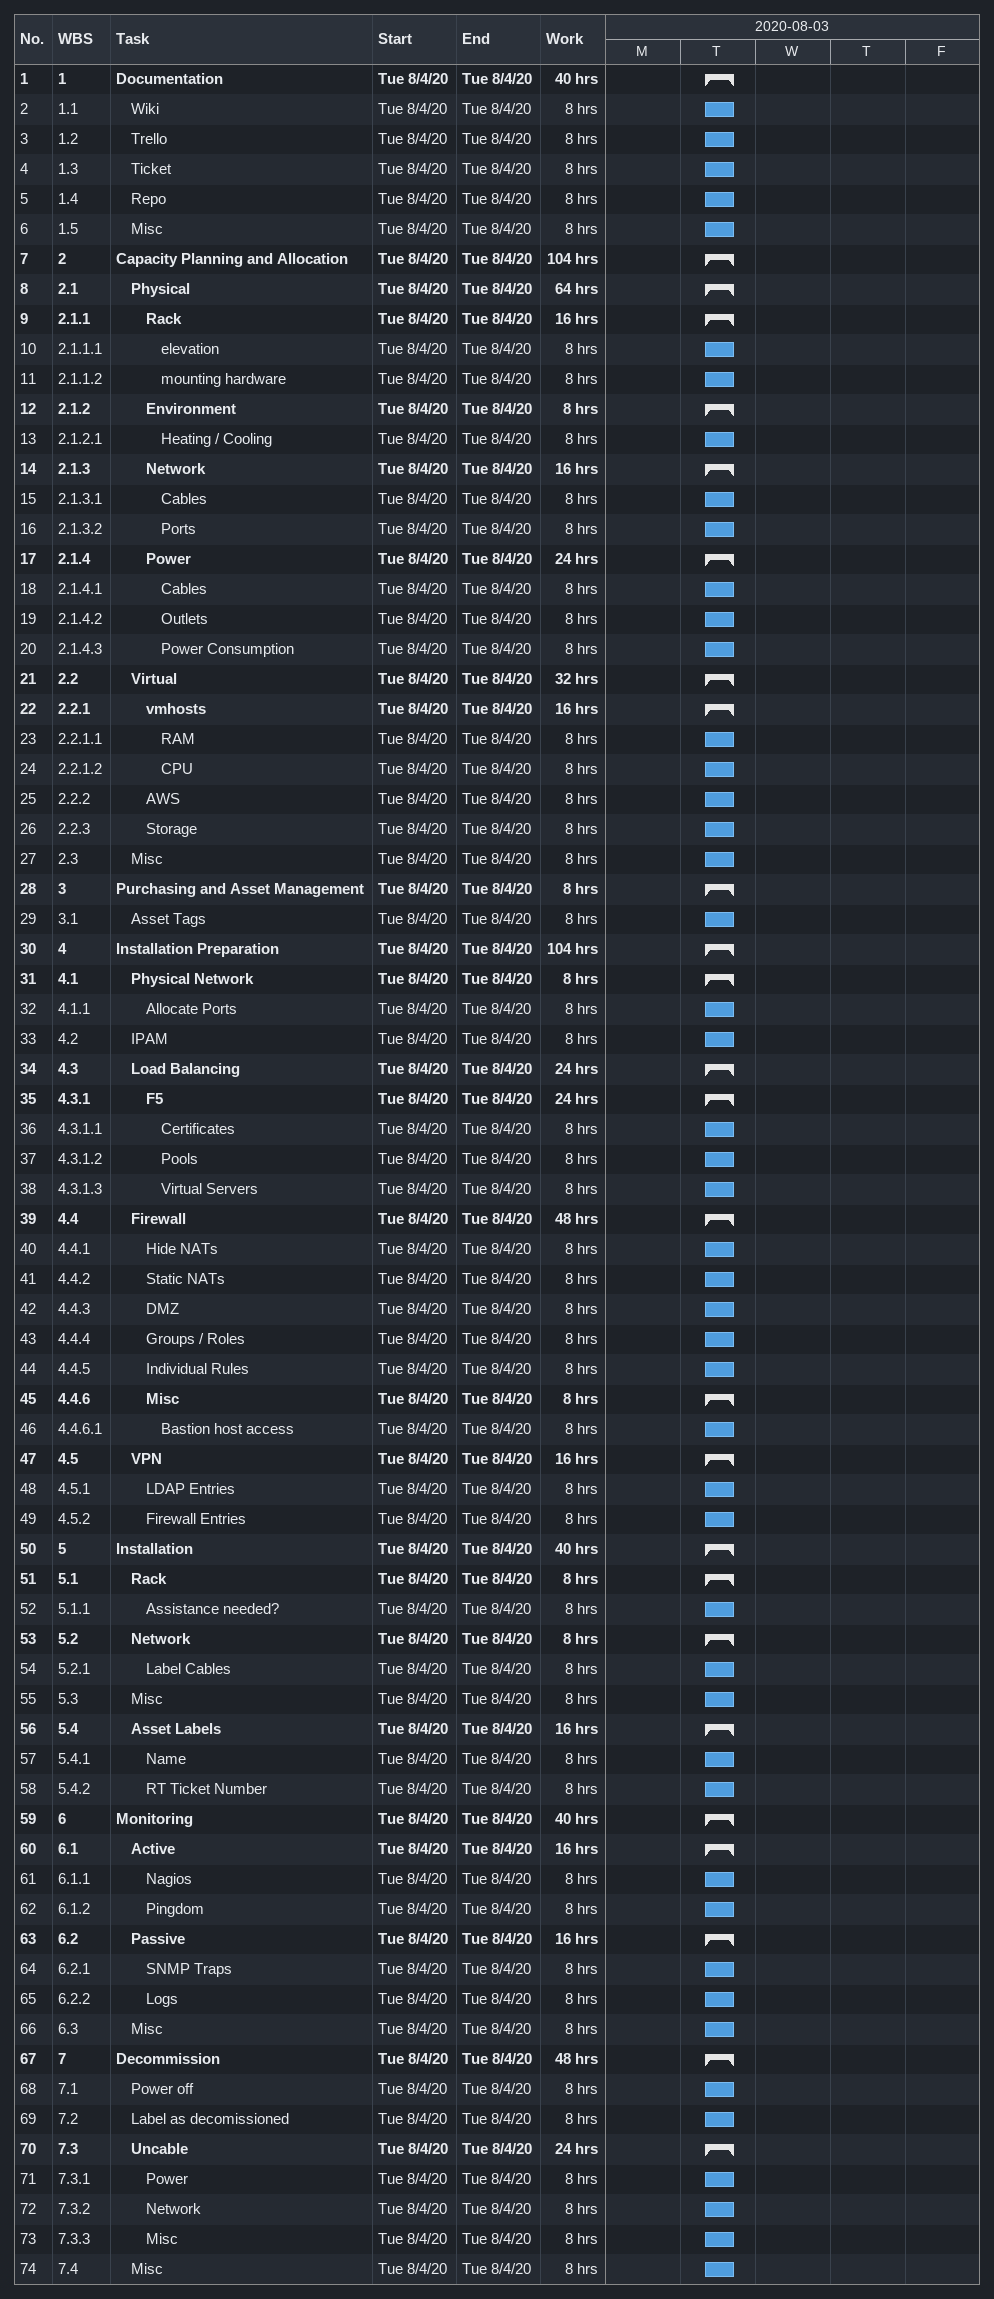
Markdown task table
| ID | WBS | Task | Start | Finish | Work (h) |
|---|---|---|---|---|---|
| 1 | 1 | **Documentation** | 2020-08-04 | 2020-08-04 | 40 |
| 2 | 1.1 | Wiki | 2020-08-04 | 2020-08-04 | 8 |
| 3 | 1.2 | Trello | 2020-08-04 | 2020-08-04 | 8 |
| 4 | 1.3 | Ticket | 2020-08-04 | 2020-08-04 | 8 |
| 5 | 1.4 | Repo | 2020-08-04 | 2020-08-04 | 8 |
| 6 | 1.5 | Misc | 2020-08-04 | 2020-08-04 | 8 |
| 7 | 2 | **Capacity Planning and Allocation** | 2020-08-04 | 2020-08-04 | 104 |
| 8 | 2.1 | **Physical** | 2020-08-04 | 2020-08-04 | 64 |
| 9 | 2.1.1 | **Rack** | 2020-08-04 | 2020-08-04 | 16 |
| 10 | 2.1.1.1 | elevation | 2020-08-04 | 2020-08-04 | 8 |
| 11 | 2.1.1.2 | mounting hardware | 2020-08-04 | 2020-08-04 | 8 |
| 12 | 2.1.2 | **Environment** | 2020-08-04 | 2020-08-04 | 8 |
| 13 | 2.1.2.1 | Heating / Cooling | 2020-08-04 | 2020-08-04 | 8 |
| 14 | 2.1.3 | **Network** | 2020-08-04 | 2020-08-04 | 16 |
| 15 | 2.1.3.1 | Cables | 2020-08-04 | 2020-08-04 | 8 |
| 16 | 2.1.3.2 | Ports | 2020-08-04 | 2020-08-04 | 8 |
| 17 | 2.1.4 | **Power** | 2020-08-04 | 2020-08-04 | 24 |
| 18 | 2.1.4.1 | Cables | 2020-08-04 | 2020-08-04 | 8 |
| 19 | 2.1.4.2 | Outlets | 2020-08-04 | 2020-08-04 | 8 |
| 20 | 2.1.4.3 | Power Consumption | 2020-08-04 | 2020-08-04 | 8 |
| 21 | 2.2 | **Virtual** | 2020-08-04 | 2020-08-04 | 32 |
| 22 | 2.2.1 | **vmhosts** | 2020-08-04 | 2020-08-04 | 16 |
| 23 | 2.2.1.1 | RAM | 2020-08-04 | 2020-08-04 | 8 |
| 24 | 2.2.1.2 | CPU | 2020-08-04 | 2020-08-04 | 8 |
| 25 | 2.2.2 | AWS | 2020-08-04 | 2020-08-04 | 8 |
| 26 | 2.2.3 | Storage | 2020-08-04 | 2020-08-04 | 8 |
| 27 | 2.3 | Misc | 2020-08-04 | 2020-08-04 | 8 |
| 28 | 3 | **Purchasing and Asset Management** | 2020-08-04 | 2020-08-04 | 8 |
| 29 | 3.1 | Asset Tags | 2020-08-04 | 2020-08-04 | 8 |
| 30 | 4 | **Installation Preparation** | 2020-08-04 | 2020-08-04 | 104 |
| 31 | 4.1 | **Physical Network** | 2020-08-04 | 2020-08-04 | 8 |
| 32 | 4.1.1 | Allocate Ports | 2020-08-04 | 2020-08-04 | 8 |
| 33 | 4.2 | IPAM | 2020-08-04 | 2020-08-04 | 8 |
| 34 | 4.3 | **Load Balancing** | 2020-08-04 | 2020-08-04 | 24 |
| 35 | 4.3.1 | **F5** | 2020-08-04 | 2020-08-04 | 24 |
| 36 | 4.3.1.1 | Certificates | 2020-08-04 | 2020-08-04 | 8 |
| 37 | 4.3.1.2 | Pools | 2020-08-04 | 2020-08-04 | 8 |
| 38 | 4.3.1.3 | Virtual Servers | 2020-08-04 | 2020-08-04 | 8 |
| 39 | 4.4 | **Firewall** | 2020-08-04 | 2020-08-04 | 48 |
| 40 | 4.4.1 | Hide NATs | 2020-08-04 | 2020-08-04 | 8 |
| 41 | 4.4.2 | Static NATs | 2020-08-04 | 2020-08-04 | 8 |
| 42 | 4.4.3 | DMZ | 2020-08-04 | 2020-08-04 | 8 |
| 43 | 4.4.4 | Groups / Roles | 2020-08-04 | 2020-08-04 | 8 |
| 44 | 4.4.5 | Individual Rules | 2020-08-04 | 2020-08-04 | 8 |
| 45 | 4.4.6 | **Misc** | 2020-08-04 | 2020-08-04 | 8 |
| 46 | 4.4.6.1 | Bastion host access | 2020-08-04 | 2020-08-04 | 8 |
| 47 | 4.5 | **VPN** | 2020-08-04 | 2020-08-04 | 16 |
| 48 | 4.5.1 | LDAP Entries | 2020-08-04 | 2020-08-04 | 8 |
| 49 | 4.5.2 | Firewall Entries | 2020-08-04 | 2020-08-04 | 8 |
| 50 | 5 | **Installation** | 2020-08-04 | 2020-08-04 | 40 |
| 51 | 5.1 | **Rack** | 2020-08-04 | 2020-08-04 | 8 |
| 52 | 5.1.1 | Assistance needed? | 2020-08-04 | 2020-08-04 | 8 |
| 53 | 5.2 | **Network** | 2020-08-04 | 2020-08-04 | 8 |
| 54 | 5.2.1 | Label Cables | 2020-08-04 | 2020-08-04 | 8 |
| 55 | 5.3 | Misc | 2020-08-04 | 2020-08-04 | 8 |
| 56 | 5.4 | **Asset Labels** | 2020-08-04 | 2020-08-04 | 16 |
| 57 | 5.4.1 | Name | 2020-08-04 | 2020-08-04 | 8 |
| 58 | 5.4.2 | RT Ticket Number | 2020-08-04 | 2020-08-04 | 8 |
| 59 | 6 | **Monitoring** | 2020-08-04 | 2020-08-04 | 40 |
| 60 | 6.1 | **Active** | 2020-08-04 | 2020-08-04 | 16 |
| 61 | 6.1.1 | Nagios | 2020-08-04 | 2020-08-04 | 8 |
| 62 | 6.1.2 | Pingdom | 2020-08-04 | 2020-08-04 | 8 |
| 63 | 6.2 | **Passive** | 2020-08-04 | 2020-08-04 | 16 |
| 64 | 6.2.1 | SNMP Traps | 2020-08-04 | 2020-08-04 | 8 |
| 65 | 6.2.2 | Logs | 2020-08-04 | 2020-08-04 | 8 |
| 66 | 6.3 | Misc | 2020-08-04 | 2020-08-04 | 8 |
| 67 | 7 | **Decommission** | 2020-08-04 | 2020-08-04 | 48 |
| 68 | 7.1 | Power off | 2020-08-04 | 2020-08-04 | 8 |
| 69 | 7.2 | Label as decomissioned | 2020-08-04 | 2020-08-04 | 8 |
| 70 | 7.3 | **Uncable** | 2020-08-04 | 2020-08-04 | 24 |
| 71 | 7.3.1 | Power | 2020-08-04 | 2020-08-04 | 8 |
| 72 | 7.3.2 | Network | 2020-08-04 | 2020-08-04 | 8 |
| 73 | 7.3.3 | Misc | 2020-08-04 | 2020-08-04 | 8 |
| 74 | 7.4 | Misc | 2020-08-04 | 2020-08-04 | 8 |
